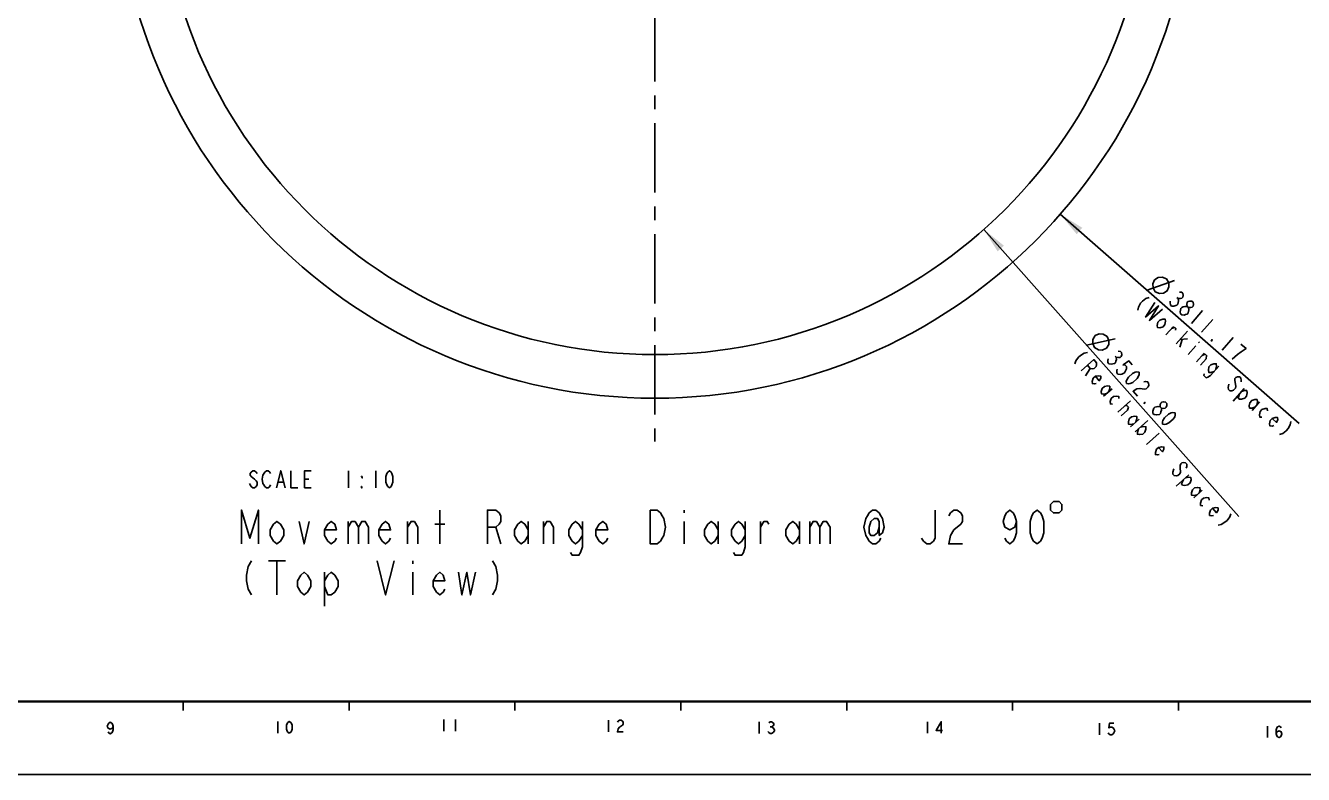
# Model space of a CAD drawing. Header units: millimetres. Extents: x 0 to 1173, y -4 to 841.
# Drawn here: x 472.3 to 924.3, y 0 to 264.7 of the extents above; entities that cross this region are included whole.
import ezdxf

# ---------------------------------------------------------------- set-up
doc = ezdxf.new("R2010")
doc.units = ezdxf.units.MM
doc.header["$LTSCALE"] = 65.395
doc.linetypes.add('CENTER', pattern=[0.6, 0.375, -0.075, 0.075, -0.075])
doc.layers.get('0').update_dxf_attribs({"linetype": 'CONTINUOUS'})
for name, color, linetype in [('ALL_DRFT_GEOM', 7, 'CONTINUOUS'), ('ALL_NOTES', 7, 'CONTINUOUS'), ('DRAFT_DIMS', 7, 'CONTINUOUS'), ('J_900_EXP_DH_BL10', 7, 'CONTINUOUS')]:
    doc.layers.add(name, color=color, linetype=linetype)
doc.styles.get("Standard").update_dxf_attribs({"font": 'txt', "width": 0.8})
doc.dimstyles.new('DIMSTYLE_13', dxfattribs={"dimtxt": 6, "dimasz": 9, "dimexe": 0.5, "dimexo": 0, "dimtad": 1, "dimlfac": 10, "dimzin": 0, "dimdsep": 46, "dimtxsty": 'Standard', "dimblk": '_FILLED', "dimblk1": '_FILLED', "dimblk2": '_FILLED', "dimcen": 0.09, "dimadec": 0, "dimazin": 0, "dimtp": 0.01, "dimtm": 0.01, "dimtfac": 1, "dimtofl": 0, "dimtmove": 0, "dimatfit": 2, "dimldrblk": '_FILLED', "dimfxl": 0, "dimtolj": 1, "dimtzin": 0, "dimarcsym": 0})

# ---------------------------------------------------------------- blocks, each defined once
blk = doc.blocks.new('_FILLED')
at = {"color": 0, "linetype": 'ByBlock'}
blk.add_solid([(0, 0), (-1, 0.167), (-1, -0.167)], dxfattribs=at)
blk = doc.blocks.new('*D26')
at = {"layer": 'DRAFT_DIMS', "color": 2, "linetype": 'Continuous'}
blk.add_line((811.27, 192.65), (901.48, 91.14), dxfattribs=at)
at = {"layer": 'DRAFT_DIMS', "color": 2, "linetype": 'Continuous', "xscale": 9, "yscale": 9, "zscale": 9, "rotation": 131.6285086141}
blk.add_blockref('_FILLED', (811.27, 192.65), dxfattribs=at)
blk = doc.blocks.new('*D27')
at = {"layer": 'DRAFT_DIMS', "color": 2, "linetype": 'Continuous'}
blk.add_line((838.31, 198.05), (922.83, 124.08), dxfattribs=at)
at = {"layer": 'DRAFT_DIMS', "color": 2, "linetype": 'Continuous', "xscale": 9, "yscale": 9, "zscale": 9, "rotation": 138.8055039943}
blk.add_blockref('_FILLED', (838.31, 198.05), dxfattribs=at)
blk = doc.blocks.new('J_900_EXP_DH_BL10', base_point=(658.2783, 323.5593))
at = {"layer": 'J_900_EXP_DH_BL10', "color": 7, "linetype": 'CENTER'}
blk.add_line((694.9209, 308.6968), (694.9209, 117.6413), dxfattribs=at)

msp = doc.modelspace()

# ---------------------------------------------------------------- linework, layer by layer
at = {"color": 7, "linetype": 'Continuous'}
for p, q in [((528.0698, 25.7344), (528.0698, 22.6463)), ((586.7442, 25.7344), (586.7442, 22.6463)), ((645.4186, 25.7344), (645.4186, 22.6463)), ((704.093, 25.7344), (704.093, 22.6463)), ((762.7674, 25.7344), (762.7674, 22.6463)), ((821.4419, 25.7344), (821.4419, 22.6463)), ((880.1163, 25.7344), (880.1163, 22.6463)), ((561.5134, 18.7404), (561.5134, 14.6229)), ((620.3116, 19.4395), (620.3116, 15.322)), ((624.4291, 19.4395), (624.4291, 15.322)), ((678.5643, 19.1503), (678.5643, 15.0328)), ((731.824, 18.5551), (731.824, 14.4376)), ((791.2942, 18.6531), (791.2942, 14.5356)), ((852.1316, 18.1316), (852.1316, 14.0141)), ((735.6841, 16.8395), (736.1988, 16.8395)), ((911.5395, 17.1156), (911.5395, 12.9981)), ((1173.4884, 0), (0, 0))]:
    msp.add_line(p, q, dxfattribs=at)
at = {"color": 7, "linetype": 'Continuous', "const_width": 0.8235}
msp.add_lwpolyline([(15.4406, 25.7344), (1158.0062, 25.7344)], dxfattribs=at)
at = {"color": 7, "linetype": 'Continuous'}
for points in [[(503.3178, 17.0886), (503.0605, 16.4023), (502.2885, 16.0592), (501.5164, 16.4023), (501.2591, 17.0886), (501.5164, 17.7748), (501.7738, 18.118), (502.2885, 18.4611), (502.8032, 18.118), (503.0605, 17.7748), (503.3178, 17.0886), (503.3178, 15.7161), (503.0605, 15.0298), (502.8032, 14.6867), (502.2885, 14.3436), (501.7738, 14.6867), (501.5164, 15.0298)], [(565.6309, 14.6229), (565.1162, 14.966), (564.8589, 15.3091), (564.6016, 15.9954), (564.6016, 17.3679), (564.8589, 18.0541), (565.1162, 18.3973), (565.6309, 18.7404), (566.1456, 18.3973), (566.4029, 18.0541), (566.6603, 17.3679), (566.6603, 15.9954), (566.4029, 15.3091), (566.1456, 14.966), (565.6309, 14.6229)], [(681.6525, 18.4641), (681.9098, 18.8072), (682.4245, 19.1503), (682.9392, 19.1503), (683.4539, 18.8072), (683.7112, 18.4641), (683.7112, 17.7778), (683.4539, 17.4347)], [(735.1694, 18.212), (735.6841, 18.5551), (736.1988, 18.5551), (736.7135, 18.212), (736.9709, 17.8689), (736.9709, 17.5258), (736.7135, 17.1826), (736.1988, 16.8395), (736.7135, 16.4964)], [(796.1838, 14.5356), (796.1838, 18.6531), (794.3824, 15.5649), (796.6985, 15.5649)], [(857.2785, 18.1316), (855.7344, 18.1316), (855.4771, 16.416), (855.9918, 16.7591), (856.5064, 16.7591), (857.0212, 16.416), (857.2785, 16.0729), (857.5358, 15.3866), (857.2785, 14.7004), (857.0212, 14.3573), (856.5064, 14.0141), (855.9918, 14.0141), (855.4771, 14.3573), (855.2197, 14.7004)], [(683.4539, 17.4347), (682.4245, 16.7484), (681.9098, 16.0622), (681.6525, 15.0328), (683.7112, 15.0328)], [(737.2282, 15.467), (736.7135, 14.7808), (736.1988, 14.4376), (735.6841, 14.4376), (735.1694, 14.7808), (734.9121, 15.1239)], [(736.7135, 16.4964), (737.2282, 15.8101), (737.2282, 15.467)], [(914.6276, 14.3706), (914.8849, 15.0568), (915.657, 15.4), (916.429, 15.0568), (916.6863, 14.3706), (916.429, 13.6843), (916.1717, 13.3412), (915.657, 12.9981), (915.1423, 13.3412), (914.8849, 13.6843), (914.6276, 14.3706), (914.6276, 15.7431), (914.8849, 16.4293), (915.1423, 16.7725), (915.657, 17.1156), (916.1717, 16.7725), (916.429, 16.4293)]]:
    msp.add_lwpolyline(points, dxfattribs=at)
at = {"layer": 'ALL_DRFT_GEOM', "color": 7, "linetype": 'Continuous'}
for radius in [190.5586, 175.1399]:
    msp.add_circle((694.9209, 323.5593), radius, dxfattribs=at)
at = {"layer": 'ALL_NOTES', "color": 2, "linetype": 'Continuous'}
for p, q in [((571.0138, 104.3459), (572.5138, 104.3459)), ((586.6138, 107.3459), (586.6138, 101.3459)), ((596.2138, 107.3459), (596.2138, 101.3459)), ((561.7138, 103.3459), (563.5138, 103.3459)), ((618.8703, 81.4673), (618.8703, 93.4673)), ((705.2703, 93.4673), (705.2703, 92.4673)), ((586.4703, 89.4673), (586.4703, 81.4673)), ((607.4703, 81.4673), (607.4703, 89.4673)), ((617.0702, 88.4673), (620.6703, 88.4673)), ((638.6703, 87.4673), (640.4703, 81.4673)), ((650.0702, 89.4673), (650.0702, 81.4673)), ((655.4703, 81.4673), (655.4703, 89.4673)), ((705.2703, 89.4673), (705.2703, 81.4673)), ((717.2703, 89.4673), (717.2703, 81.4673)), ((732.2702, 81.4673), (732.2702, 89.4673)), ((746.0703, 89.4673), (746.0703, 81.4673)), ((749.6702, 89.4673), (749.6702, 81.4673)), ((558.2703, 75.4673), (564.2703, 75.4673)), ((561.2703, 75.4673), (561.2703, 63.4673)), ((609.2703, 75.4673), (609.2703, 74.4673)), ((578.0703, 71.4673), (578.0703, 59.4673)), ((609.2703, 71.4673), (609.2703, 63.4673))]:
    msp.add_line(p, q, dxfattribs=at)
for points in [[(554.2138, 106.3459), (553.9138, 106.8459), (553.3138, 107.3459), (552.7138, 107.3459), (552.1138, 106.8459), (551.8138, 106.3459), (551.8138, 105.8459), (552.1138, 105.3459), (552.7138, 104.8459), (553.3138, 104.3459), (553.9138, 103.8459), (554.2138, 103.3459), (554.2138, 102.3459), (553.9138, 101.8459), (553.3138, 101.3459), (552.7138, 101.3459), (552.1138, 101.8459), (551.8138, 102.3459), (551.5138, 102.8459)], [(559.0138, 102.3459), (558.7138, 101.8459), (558.1138, 101.3459), (557.5138, 101.3459), (556.9138, 101.8459), (556.6138, 102.3459), (556.3138, 102.8459), (556.0138, 104.3459), (556.3138, 105.8459), (556.9138, 106.8459)], [(556.9138, 106.8459), (557.5138, 107.3459), (558.1138, 107.3459), (558.7138, 106.8459), (559.0138, 106.3459)], [(561.1138, 101.3459), (562.6138, 107.3459), (564.1138, 101.3459)], [(566.2138, 107.3459), (566.2138, 101.3459), (568.6138, 101.3459)], [(573.4138, 101.3459), (571.0138, 101.3459), (571.0138, 107.3459), (573.4138, 107.3459)], [(591.4138, 105.3459), (591.4138, 104.8459), (591.1138, 105.3459), (591.4138, 105.3459)], [(601.0138, 101.3459), (600.4138, 101.8459), (600.1138, 102.3459), (599.8138, 103.3459), (599.8138, 105.3459), (600.1138, 106.3459), (600.4138, 106.8459), (601.0138, 107.3459), (601.6138, 106.8459), (601.9138, 106.3459), (602.2138, 105.3459), (602.2138, 103.3459), (601.9138, 102.3459), (601.6138, 101.8459), (601.0138, 101.3459)], [(591.4138, 101.3459), (591.1138, 101.3459), (591.1138, 101.8459), (591.4138, 101.3459)], [(834.8702, 95.4673), (834.8702, 93.4673), (835.8703, 92.4673), (837.8702, 92.4673), (838.8703, 93.4673), (838.8703, 95.4673), (837.8702, 96.4673), (835.8703, 96.4673), (834.8702, 95.4673)], [(548.6703, 81.4673), (548.6703, 93.4673), (551.6702, 83.4673), (554.6702, 93.4673), (554.6702, 81.4673)], [(635.6703, 81.4673), (635.6703, 93.4673), (638.6703, 93.4673), (639.8702, 92.4673), (640.4703, 91.4673), (640.4703, 89.4673), (639.8702, 88.4673), (638.6703, 87.4673), (635.6703, 87.4673)], [(693.2702, 93.4673), (695.6702, 93.4673), (696.8703, 92.4673), (697.4703, 91.4673), (698.0703, 90.4673), (698.6702, 87.4673), (698.0703, 84.4673), (697.4703, 83.4673), (696.8703, 82.4673), (695.6702, 81.4673), (693.2702, 81.4673), (693.2702, 93.4673)], [(774.8702, 83.4673), (774.2703, 82.4673), (773.0703, 81.4673), (771.8702, 81.4673), (770.6703, 82.4673), (770.0702, 83.4673), (769.4702, 84.4673), (768.8703, 87.4673), (769.4702, 90.4673), (770.0702, 91.4673), (770.6703, 92.4673), (771.8702, 93.4673), (773.0703, 93.4673), (774.2703, 92.4673), (774.8702, 91.4673), (775.4702, 90.4673), (776.0703, 87.4673), (775.4702, 85.4673), (774.2703, 84.4673), (774.2703, 89.4673)], [(774.2703, 87.4673), (773.6703, 85.4673), (772.4702, 84.4673), (771.2703, 84.4673), (770.6703, 85.4673), (770.6703, 87.4673), (771.2703, 89.4673), (772.4702, 90.4673), (773.6703, 90.4673), (774.2703, 89.4673)], [(794.0703, 93.4673), (794.0703, 83.4673), (793.4703, 82.4673), (792.2702, 81.4673), (791.0703, 81.4673), (789.8702, 82.4673), (789.2702, 83.4673)], [(798.8703, 91.4673), (799.4703, 92.4673), (800.6702, 93.4673), (801.8703, 93.4673), (803.0702, 92.4673), (803.6702, 91.4673), (803.6702, 89.4673), (803.0702, 88.4673), (800.6702, 86.4673)], [(822.8702, 89.4673), (822.2703, 87.4673), (820.4702, 86.4673), (818.6703, 87.4673), (818.0702, 89.4673), (818.6703, 91.4673), (819.2703, 92.4673), (820.4702, 93.4673), (821.6703, 92.4673), (822.2703, 91.4673), (822.8702, 89.4673), (822.8702, 85.4673), (822.2703, 83.4673), (821.6703, 82.4673), (820.4702, 81.4673), (819.2703, 82.4673), (818.6703, 83.4673)], [(830.0703, 81.4673), (828.8702, 82.4673), (828.2703, 83.4673), (827.6703, 85.4673), (827.6703, 89.4673), (828.2703, 91.4673), (828.8702, 92.4673), (830.0703, 93.4673), (831.2702, 92.4673), (831.8702, 91.4673), (832.4703, 89.4673), (832.4703, 85.4673), (831.8702, 83.4673), (831.2702, 82.4673), (830.0703, 81.4673)], [(563.6703, 84.4673), (562.4703, 82.4673), (561.2703, 81.4673), (560.0703, 82.4673), (558.8702, 84.4673), (558.8702, 86.4673), (560.0703, 88.4673), (561.2703, 89.4673), (562.4703, 88.4673), (563.6703, 86.4673), (563.6703, 84.4673)], [(569.0702, 89.4673), (570.8703, 81.4673), (572.6703, 89.4673)], [(582.2703, 83.4673), (581.6702, 82.4673), (580.4702, 81.4673), (579.2703, 82.4673), (578.0703, 84.4673), (578.0703, 86.4673), (579.2703, 88.4673), (580.4702, 89.4673), (581.6702, 88.4673), (582.2703, 86.4673), (578.0703, 86.4673)], [(586.4703, 87.4673), (587.6703, 89.4673), (588.8702, 89.4673), (590.0702, 87.4673), (590.0702, 81.4673)], [(590.0702, 87.4673), (591.2703, 89.4673), (592.4703, 89.4673), (593.6703, 87.4673), (593.6703, 81.4673)], [(601.4702, 83.4673), (600.8703, 82.4673), (599.6703, 81.4673), (598.4702, 82.4673), (597.2702, 84.4673), (597.2702, 86.4673), (598.4702, 88.4673), (599.6703, 89.4673), (600.8703, 88.4673), (601.4702, 86.4673), (597.2702, 86.4673)], [(607.4703, 87.4673), (608.6702, 89.4673), (609.8703, 89.4673), (611.0702, 87.4673), (611.0702, 81.4673)], [(650.0702, 84.4673), (648.8703, 82.4673), (647.6702, 81.4673), (646.4703, 82.4673), (645.2702, 84.4673), (645.2702, 86.4673), (646.4703, 88.4673), (647.6702, 89.4673), (648.8703, 88.4673), (650.0702, 86.4673)], [(655.4703, 87.4673), (656.6702, 89.4673), (657.8703, 89.4673), (659.0702, 87.4673), (659.0702, 81.4673)], [(669.2703, 84.4673), (668.0702, 82.4673), (666.8703, 81.4673), (665.6703, 82.4673), (664.4702, 84.4673), (664.4702, 86.4673), (665.6703, 88.4673), (666.8703, 89.4673), (668.0702, 88.4673), (669.2703, 86.4673)], [(669.2703, 89.4673), (669.2703, 80.4673), (668.6703, 78.4673), (668.0702, 77.4673), (665.6703, 77.4673), (665.0702, 78.4673)], [(678.2703, 83.4673), (677.6703, 82.4673), (676.4702, 81.4673), (675.2703, 82.4673), (674.0703, 84.4673), (674.0703, 86.4673), (675.2703, 88.4673), (676.4702, 89.4673), (677.6703, 88.4673), (678.2703, 86.4673), (674.0703, 86.4673)], [(717.2703, 84.4673), (716.0702, 82.4673), (714.8703, 81.4673), (713.6703, 82.4673), (712.4702, 84.4673), (712.4702, 86.4673), (713.6703, 88.4673), (714.8703, 89.4673), (716.0702, 88.4673), (717.2703, 86.4673)], [(726.8702, 84.4673), (725.6703, 82.4673), (724.4702, 81.4673), (723.2703, 82.4673), (722.0703, 84.4673), (722.0703, 86.4673), (723.2703, 88.4673), (724.4702, 89.4673), (725.6703, 88.4673), (726.8702, 86.4673)], [(726.8702, 89.4673), (726.8702, 80.4673), (726.2703, 78.4673), (725.6703, 77.4673), (723.2703, 77.4673), (722.6703, 78.4673)], [(732.2702, 87.4673), (733.4703, 89.4673), (734.6703, 89.4673), (735.2702, 88.4673)], [(746.0703, 84.4673), (744.8703, 82.4673), (743.6702, 81.4673), (742.4703, 82.4673), (741.2702, 84.4673), (741.2702, 86.4673), (742.4703, 88.4673), (743.6702, 89.4673), (744.8703, 88.4673), (746.0703, 86.4673)], [(749.6702, 87.4673), (750.8703, 89.4673), (752.0702, 89.4673), (753.2703, 87.4673), (753.2703, 81.4673)], [(753.2703, 87.4673), (754.4703, 89.4673), (755.6702, 89.4673), (756.8703, 87.4673), (756.8703, 81.4673)], [(800.6702, 86.4673), (799.4703, 84.4673), (798.8703, 81.4673), (803.6702, 81.4673)], [(552.2703, 75.4673), (551.0703, 73.4673), (550.4702, 70.4673), (550.4702, 68.4673), (551.0703, 65.4673), (552.2703, 63.4673)], [(596.6703, 75.4673), (599.6703, 63.4673), (602.6702, 75.4673)], [(637.4703, 75.4673), (638.6703, 73.4673), (639.2702, 70.4673), (639.2702, 68.4673), (638.6703, 65.4673), (637.4703, 63.4673)], [(573.2702, 66.4673), (572.0703, 64.4673), (570.8703, 63.4673), (569.6703, 64.4673), (568.4703, 66.4673), (568.4703, 68.4673), (569.6703, 70.4673), (570.8703, 71.4673), (572.0703, 70.4673), (573.2702, 68.4673), (573.2702, 66.4673)], [(578.0703, 68.4673), (579.2703, 70.4673), (580.4702, 71.4673), (581.6702, 70.4673), (582.8702, 68.4673), (582.8702, 66.4673), (581.6702, 64.4673), (580.4702, 63.4673), (579.2703, 63.4673), (578.0703, 66.4673)], [(620.6703, 65.4673), (620.0702, 64.4673), (618.8703, 63.4673), (617.6703, 64.4673), (616.4702, 66.4673), (616.4702, 68.4673), (617.6703, 70.4673), (618.8703, 71.4673), (620.0702, 70.4673), (620.6703, 68.4673), (616.4702, 68.4673)], [(625.4702, 71.4673), (626.6703, 63.4673), (628.4702, 71.4673), (629.6703, 63.4673), (631.4703, 71.4673)]]:
    msp.add_lwpolyline(points, dxfattribs=at)
at = {"layer": 'DRAFT_DIMS', "color": 2, "linetype": 'Continuous'}
for p, q in [((869.0246, 171.1726), (878.7145, 174.6518)), ((879.5414, 168.6122), (879.9929, 168.2171)), ((888.6375, 163.9731), (884.6858, 159.4582)), ((875.6731, 155.3863), (878.3076, 158.3962)), ((892.2494, 160.8118), (888.2977, 156.2969)), ((847.6063, 151.7578), (857.655, 153.9991)), ((879.285, 152.2249), (883.2367, 156.7398)), ((880.6023, 153.7299), (883.2739, 154.0493)), ((881.383, 153.7109), (880.6395, 151.0394)), ((899.4732, 154.489), (895.5215, 149.9742)), ((886.2086, 151.4807), (883.5741, 148.4708)), ((887.5258, 152.9857), (887.1965, 152.6094)), ((857.7209, 147.9036), (858.1195, 147.4551)), ((886.5088, 145.9022), (889.1433, 148.9121)), ((848.8928, 143.5362), (847.2483, 140.8706)), ((856.6154, 136.3521), (853.6255, 133.6949)), ((897.6738, 136.7943), (897.8809, 137.942)), ((903.3651, 136.4642), (899.4134, 131.9494)), ((899.9789, 139.428), (900.3455, 137.1138)), ((858.6078, 128.0889), (863.0926, 132.0747)), ((908.7829, 131.7222), (906.1485, 128.7123)), ((871.0479, 127.6393), (871.0231, 128.42)), ((866.1813, 125.5885), (863.1914, 122.9313)), ((869.2705, 125.1232), (864.7857, 121.1374)), ((868.7715, 116.6526), (873.2563, 120.6384)), ((883.7187, 105.8554), (879.2339, 101.8696)), ((888.5017, 100.4736), (885.5118, 97.8164))]:
    msp.add_line(p, q, dxfattribs=at)
for points in [[(871.6121, 174.888), (872.9763, 175.6874), (874.3874, 175.7813), (875.8454, 175.1696), (876.6448, 173.8054), (876.7387, 172.3943), (876.127, 170.9363), (874.7628, 170.1369), (873.3517, 170.0431), (871.8937, 170.6547), (871.0943, 172.0189), (871.0004, 173.43), (871.6121, 174.888)], [(869.6921, 168.5949), (868.582, 168.2376), (867.3683, 167.3064), (866.7097, 166.554), (865.9475, 165.2277), (865.7404, 164.08)], [(879.5786, 165.9218), (878.4686, 165.5645), (877.6878, 165.5834), (877.2363, 165.9786), (877.1141, 166.75), (877.2177, 167.3238)], [(880.4072, 170.5124), (881.188, 170.4934), (881.6395, 170.0983), (881.7616, 169.3269), (881.6581, 168.753), (881.3288, 168.3768), (880.7737, 168.1981), (879.9929, 168.2171), (880.1151, 167.4457), (880.0115, 166.8718), (879.908, 166.298), (879.5786, 165.9218)], [(883.1533, 165.4509), (883.0312, 166.2223), (883.1348, 166.7961), (883.464, 167.1723), (884.0191, 167.351), (884.7999, 167.3321), (885.2514, 166.9369), (885.3736, 166.1655), (885.27, 165.5917), (884.9407, 165.2154), (884.3857, 165.0368), (883.6048, 165.0557)], [(871.7238, 166.8166), (868.4493, 161.709), (873.0783, 165.6311), (869.8038, 160.5235), (874.4327, 164.4456)], [(880.8482, 162.8172), (880.726, 163.5886), (880.8295, 164.1624), (880.9331, 164.7363), (881.2624, 165.1125), (881.8175, 165.2911), (882.3725, 165.4698), (883.1533, 165.4509), (883.6048, 165.0557), (883.727, 164.2843), (883.6234, 163.7105), (883.5199, 163.1366), (883.1906, 162.7604), (882.6355, 162.5817), (882.0804, 162.4031), (881.2997, 162.422), (880.8482, 162.8172)], [(874.6293, 158.2933), (873.5193, 157.9359), (872.7384, 157.9549), (872.6163, 158.7263), (872.8234, 159.8739), (873.482, 160.6264), (874.5921, 160.9837), (875.3729, 160.9648), (875.4951, 160.1934), (875.288, 159.0457), (874.6293, 158.2933)], [(850.6378, 155.1209), (852.0911, 155.7436), (853.5029, 155.6604), (854.8731, 154.8714), (855.4958, 153.418), (855.4126, 152.0063), (854.6236, 150.6361), (853.1702, 150.0133), (851.7584, 150.0965), (850.3883, 150.8856), (849.7655, 152.3389), (849.8487, 153.7507), (850.6378, 155.1209)], [(877.649, 157.6437), (878.759, 158.001), (879.2106, 157.6059), (879.107, 157.032)], [(891.9096, 153.1355), (891.6839, 153.3331), (892.0132, 153.7093), (891.9096, 153.1355)], [(858.8173, 149.6807), (859.5896, 149.5643), (859.9882, 149.1159), (860.013, 148.3352), (859.8386, 147.7788), (859.4648, 147.4467), (858.8918, 147.3388), (858.1195, 147.4551), (858.1443, 146.6745), (857.9699, 146.1181), (857.7954, 145.5617), (857.4217, 145.2296), (856.8487, 145.1217), (856.2757, 145.0137), (855.5034, 145.1301), (855.1048, 145.5785), (855.0799, 146.3592), (855.2544, 146.9156)], [(899.1334, 146.8128), (901.0057, 148.4964), (902.2194, 149.4275)], [(902.2194, 149.4275), (903.988, 150.5373), (902.1821, 152.118)], [(847.9466, 149.1169), (846.8005, 148.9011), (845.48, 148.1289), (844.7325, 147.4646), (843.8107, 146.2439), (843.4618, 145.1311)], [(845.654, 142.6645), (850.1388, 146.6503), (851.1352, 145.5291), (851.1601, 144.7484), (850.9856, 144.1921), (850.2381, 143.5278), (849.6651, 143.4199), (848.8928, 143.5362), (847.8963, 144.6574)], [(863.7747, 144.8553), (862.5789, 146.2007), (860.511, 144.7642), (861.2833, 144.6479), (861.6819, 144.1994), (861.7067, 143.4188), (861.5322, 142.8624), (860.9841, 141.9739), (860.0374, 141.5338), (859.4643, 141.4259), (858.692, 141.5422), (858.2934, 141.9907), (858.2686, 142.7713), (858.443, 143.3277)], [(888.4847, 148.1596), (889.5947, 148.5169), (890.0463, 148.1218), (889.8391, 146.9741), (887.8633, 144.7167)], [(892.6888, 142.4865), (891.5787, 142.1291), (890.7979, 142.1481), (890.6757, 142.9195), (890.8829, 144.0671), (891.5415, 144.8196), (892.6516, 145.1769), (893.4324, 145.158), (893.5545, 144.3866), (893.3474, 143.2389)], [(850.9851, 138.1713), (850.4121, 138.0634), (849.6397, 138.1797), (849.6149, 138.9603), (849.9638, 140.0731), (850.7112, 140.7374), (851.8573, 140.9532), (852.6296, 140.8369), (852.6544, 140.0562), (852.1062, 139.1677), (850.7112, 140.7374)], [(861.6813, 138.1786), (861.6565, 138.9593), (861.8309, 139.5156), (862.3791, 140.4042), (863.874, 141.7328), (864.8208, 142.1728), (865.3938, 142.2807), (866.1661, 142.1644), (866.191, 141.3838), (866.0165, 140.8274), (865.4683, 139.9389), (863.9735, 138.6103), (863.0267, 138.1702), (862.4537, 138.0623), (861.6813, 138.1786)], [(894.3353, 144.3676), (891.3716, 140.9815), (890.4872, 140.4266), (889.9322, 140.2479), (889.0292, 141.0383), (889.1327, 141.6121)], [(902.2178, 138.7974), (902.3213, 139.3712), (902.1992, 140.1426), (901.7476, 140.5378), (900.9669, 140.5567), (900.4118, 140.3781), (900.0825, 140.0018), (899.9789, 139.428)], [(854.7467, 134.6913), (853.6007, 134.4755), (852.8284, 134.5918), (852.8035, 135.3725), (853.1524, 136.4852), (853.8999, 137.1495), (855.0459, 137.3654), (855.8182, 137.249), (855.8431, 136.4684), (855.4942, 135.3556)], [(867.8101, 138.8092), (868.3831, 138.9171), (869.1554, 138.8008), (869.5541, 138.3523), (869.5789, 137.5717), (869.4044, 137.0153), (868.657, 136.351), (868.0839, 136.2431), (867.3116, 136.3594), (866.5393, 136.4758), (865.3933, 136.2599), (864.0728, 135.4877), (865.6671, 133.6938)], [(900.3455, 137.1138), (900.2419, 136.54), (899.5833, 135.7875), (899.0283, 135.6088), (898.2475, 135.6277), (897.7959, 136.0229), (897.6738, 136.7943)], [(902.3772, 135.3355), (903.4873, 135.6928), (904.2681, 135.6739), (904.3902, 134.9025), (904.1831, 133.7548), (903.5245, 133.0024), (902.4144, 132.6451), (901.6336, 132.664), (901.1821, 133.0591), (901.7185, 134.583)], [(856.7893, 130.8877), (856.017, 131.004), (855.9922, 131.7846), (856.341, 132.8974), (857.0885, 133.5617), (858.2346, 133.7775), (859.0069, 133.6612), (859.0317, 132.8806)], [(868.0586, 131.0029), (867.8593, 131.2272), (868.2331, 131.5593), (868.0586, 131.0029)], [(873.6641, 129.9644), (873.6392, 130.745), (873.8137, 131.3014), (874.1874, 131.6335), (874.7604, 131.7415), (875.5327, 131.6251), (875.9313, 131.1766), (875.9562, 130.396), (875.7817, 129.8396), (875.408, 129.5075), (874.835, 129.3996), (874.0627, 129.5159)], [(907.1364, 129.841), (906.0263, 129.4837), (905.2455, 129.5026), (905.1233, 130.274), (905.3305, 131.4217), (905.989, 132.1742), (907.0992, 132.5315), (907.8799, 132.5125), (908.0022, 131.7411), (907.795, 130.5935)], [(862.3948, 129.8491), (862.0459, 128.7363), (859.8035, 126.7434)], [(861.2239, 130.4139), (861.9962, 130.2976), (862.3948, 129.8491)], [(864.3126, 123.9278), (863.1665, 123.712), (862.3942, 123.8283), (862.3694, 124.6089), (862.7183, 125.7217), (863.4657, 126.386), (864.6118, 126.6018), (865.3842, 126.4855), (865.409, 125.7049), (865.0601, 124.5921)], [(871.0231, 128.42), (871.372, 129.5327), (871.7457, 129.8649)], [(873.3648, 127.2903), (872.2188, 127.0745), (871.4465, 127.1908), (871.0479, 127.6393)], [(871.7457, 129.8649), (872.8918, 130.0807), (873.6641, 129.9644), (874.0627, 129.5159), (874.0875, 128.7353), (873.913, 128.1789), (873.7386, 127.6225), (873.3648, 127.2903)], [(874.4358, 123.8272), (874.411, 124.6079), (874.5855, 125.1643), (875.1336, 126.0528), (876.6286, 127.3814), (877.5753, 127.8215), (878.1483, 127.9294), (878.9206, 127.813), (878.9455, 127.0324), (878.7711, 126.476), (878.2229, 125.5875), (876.7279, 124.2589), (875.7812, 123.8188), (875.2081, 123.7109), (874.4358, 123.8272)], [(909.6382, 126.3223), (908.8574, 126.3413), (908.7352, 127.1127), (908.9423, 128.2603), (909.601, 129.0128), (910.7111, 129.3701), (911.4919, 129.3512), (911.614, 128.5798)], [(866.6544, 122.7982), (867.8005, 123.014), (868.5728, 122.8977), (868.5976, 122.117), (868.2487, 121.0042), (867.5013, 120.3399), (866.3552, 120.1241), (865.5829, 120.2405), (865.558, 121.0211), (865.907, 122.1339)], [(913.8051, 123.3396), (913.2501, 123.161), (912.4693, 123.1799), (912.3471, 123.9513), (912.5542, 125.0989), (913.2129, 125.8514), (914.3229, 126.2087), (915.1038, 126.1898), (915.2259, 125.4184), (914.793, 124.4683), (913.2129, 125.8514)], [(919.8072, 124.731), (919.6, 123.5833), (918.8378, 122.257), (918.1792, 121.5046), (916.9655, 120.5734), (915.8554, 120.2161)], [(873.3055, 113.0563), (872.7325, 112.9484), (871.9602, 113.0648), (871.9353, 113.8454), (872.2842, 114.9582), (873.0317, 115.6225), (874.1777, 115.8383), (874.95, 115.722), (874.9749, 114.9413), (874.4267, 114.0528), (873.0317, 115.6225)], [(882.8719, 108.3136), (883.0464, 108.87), (883.0215, 109.6506), (882.6229, 110.0991), (881.8506, 110.2154), (881.2776, 110.1075), (880.9039, 109.7754), (880.7294, 109.219), (880.7543, 108.4384), (880.8039, 106.8771)], [(880.8039, 106.8771), (880.6295, 106.3207), (879.8821, 105.6564), (879.309, 105.5485), (878.5367, 105.6648), (878.1381, 106.1133), (878.1133, 106.894), (878.4621, 108.0067)], [(882.5976, 104.8589), (883.7436, 105.0748), (884.5159, 104.9584), (884.5407, 104.1778), (884.1919, 103.065), (883.4444, 102.4007), (882.2984, 102.1849), (881.5261, 102.3012), (881.1274, 102.7497), (881.8501, 104.1946)], [(886.633, 98.8129), (885.487, 98.5971), (884.7147, 98.7134), (884.6898, 99.494), (885.0387, 100.6068), (885.7862, 101.2711), (886.9322, 101.4869), (887.7045, 101.3706), (887.7294, 100.5899), (887.3805, 99.4772)], [(888.6756, 95.0092), (887.9033, 95.1255), (887.8785, 95.9062), (888.2273, 97.019), (888.9748, 97.6833), (890.1209, 97.8991), (890.8932, 97.7827), (890.918, 97.0021)], [(892.4372, 91.5293), (891.8642, 91.4214), (891.0919, 91.5377), (891.0671, 92.3183), (891.416, 93.4311), (892.1634, 94.0954), (893.3095, 94.3112), (894.0818, 94.1949), (894.1067, 93.4143), (893.5585, 92.5257), (892.1634, 94.0954)], [(898.5661, 92.1599), (898.2172, 91.0471), (897.2953, 89.8264), (896.5478, 89.1621), (895.2273, 88.3899), (894.0813, 88.1741)]]:
    msp.add_lwpolyline(points, dxfattribs=at)

# ---------------------------------------------------------------- block references
at = {"layer": 'J_900_EXP_DH_BL10'}
msp.add_blockref('J_900_EXP_DH_BL10', (658.2783, 323.5593), dxfattribs=at)

# ---------------------------------------------------------------- dimensions: what is measured, and where the dimension line sits
at = {"layer": 'DRAFT_DIMS', "color": 2, "linetype": 'Continuous'}
for p1, p2, text, picture, middle in [((811.266, 192.6478), (578.5757, 454.4707), '%%c<> \\P(Reachable Space)', '*D26', (848.3954, 153.128)), ((838.3121, 198.0541), (551.5297, 449.0645), '%%c<> \\P(Working Space)', '*D27', (869.6363, 172.6306))]:
    dim = msp.add_diameter_dim_2p(p1=p1, p2=p2, text=text, dimstyle='DIMSTYLE_13', override={"dimpost": '<>'}, dxfattribs=at)
    dim.commit()
    dim.dimension.update_dxf_attribs({"geometry": picture, "text_midpoint": middle, "dimtype": 163})

doc.saveas('drawing.dxf')
